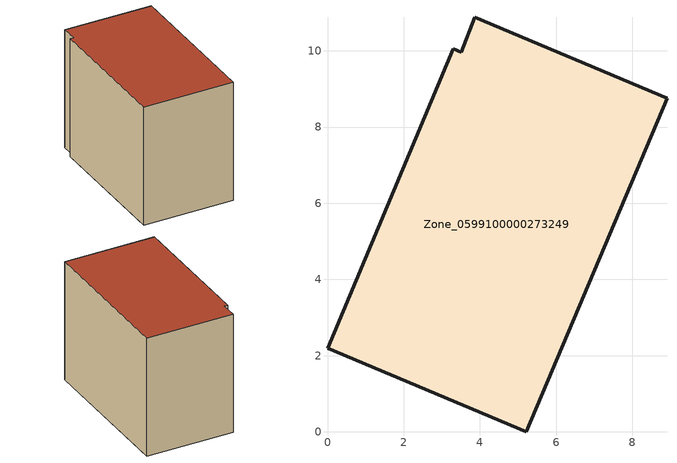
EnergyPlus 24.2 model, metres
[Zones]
Zone_0599100000273249
 floor ground (C_G): 3.31,10.05 3.51,9.96 3.87,10.88 8.91,8.75 5.22,0 0,2.2 z0
 wall outside (C_F): 3.31,10.05 0,2.2 5.22,0 8.91,8.75 3.87,10.88 3.51,9.96 3.31,10.05 z0:7.59
 roof outside (C_R): 3.51,9.96 3.31,10.05 0,2.2 5.22,0 8.91,8.75 3.87,10.88 z7.59
[BUILDING]
Pand.0599100000273249: North Axis=0; Terrain=City; Loads Convergence Tolerance Value=0.04; Temperature Convergence Tolerance Value=0.4; Solar Distribution=FullExterior; Maximum Number of Warmup Days=25; Minimum Number of Warmup Days=1
[Site:Location]
Rotterdam.The.Hague.AP_ZH_NLD Design_Conditions: Latitude=51.96; Longitude=4.45; Time Zone=1; Elevation=-4.5
[SITE:GROUNDTEMPERATURE:BUILDINGSURFACE]
18, 18, 18, 18, 18, 18, 18, 18, 18, 18, 18, 18
[MATERIAL] Thermal Absorptance=0.9; Solar Absorptance=0.7; Visible Absorptance=0.7
Name | Roughness | Thickness | Conductivity | Density | Specific Heat
G.TC.1975-1991 | MediumSmooth | 0.15 | 0.288461 | 540 | 1210
F.TC.1975-1991 | Rough | 0.3 | 0.230769 | 1920 | 840
R.TC.1975-1991 | MediumRough | 0.2 | 0.153846 | 1500 | 1000
[CONSTRUCTION]
C_G: G.TC.1975-1991
C_F: F.TC.1975-1991
C_R: R.TC.1975-1991
[ZONE]
Zone_0599100000273249: Type=1; Multiplier=1; Ceiling Height=Autocalculate; Volume=Autocalculate; Floor Area=autocalculate; Part of Total Floor Area=Yes
[ZONEINFILTRATION:DESIGNFLOWRATE]
Infil_Zone_0599100000273249: Zone or ZoneList or Space or SpaceList=Zone_0599100000273249; Schedule=AlwaysOn; Design Flow Rate Calculation Method=Flow/Area; Flow Rate per Floor Area=0.003; Constant Term Coefficient=1; Temperature Term Coefficient=0; Velocity Term Coefficient=0; Velocity Squared Term Coefficient=0
[HVACTEMPLATE:ZONE:IDEALLOADSAIRSYSTEM]
Zone_0599100000273249: Maximum Heating Supply Air Temperature=50; Minimum Cooling Supply Air Temperature=13; Maximum Heating Supply Air Humidity Ratio=0.0156; Minimum Cooling Supply Air Humidity Ratio=0.0077; Heating Limit=NoLimit; Cooling Limit=NoLimit; Dehumidification Control Type=ConstantSensibleHeatRatio; Cooling Sensible Heat Ratio=0.7; Dehumidification Setpoint=60; Humidification Control Type=None; Humidification Setpoint=30; Outdoor Air Method=None; Outdoor Air Flow Rate per Person=0.00944; Outdoor Air Flow Rate per Zone Floor Area=0; Outdoor Air Flow Rate per Zone=0; Demand Controlled Ventilation Type=None; Outdoor Air Economizer Type=NoEconomizer; Heat Recovery Type=None; Sensible Heat Recovery Effectiveness=0.7; Latent Heat Recovery Effectiveness=0.65
[ZONECONTROL:THERMOSTAT]
ThermostatControl_Zone_0599100000273249: Zone or ZoneList=Zone_0599100000273249; Control Type Schedule=DualSetpointControlType; Control 1=Thermostat_Zone_0599100000273249; Temperature Difference Between Cutout And Setpoint=0
[THERMOSTATSETPOINT:DUALSETPOINT]
Thermostat_Zone_0599100000273249: Heating Setpoint Temperature Schedule=HeatingSetpoint_Zone_0599100000273249; Cooling Setpoint Temperature Schedule=CoolingSetpoint_Zone_0599100000273249
[SCHEDULE:COMPACT]
HeatingSetpoint_Zone_0599100000273249: Through: 12/31, For: AllDays, Until: 24:00, 21
CoolingSetpoint_Zone_0599100000273249: Through: 12/31, For: AllDays, Until: 24:00, 24
DualSetpointControlType: Through: 12/31, For: AllDays, Until: 24:00, 4
AlwaysOn: Through: 12/31, For: AllDays, Until: 24:00, 1
